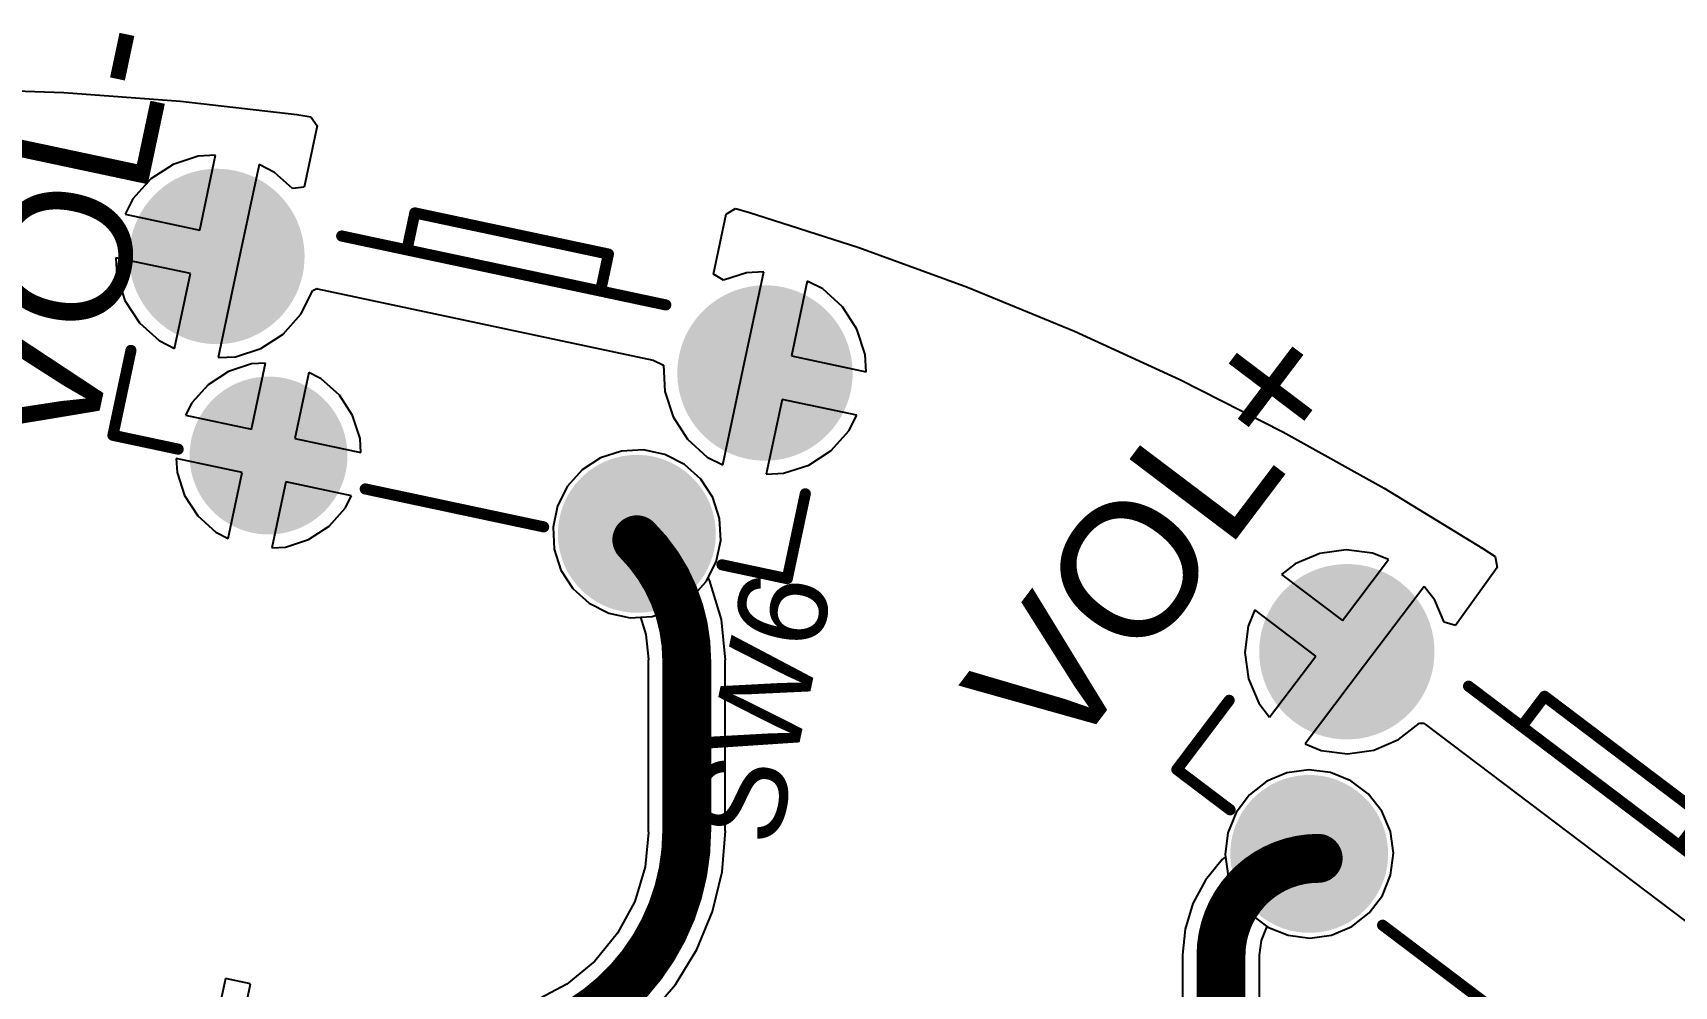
# Model space of a CAD drawing. Header units: millimetres. Extents: x -0.21 to 2.41, y -2.08 to 4.57.
# Drawn here: x 1.151 to 1.889, y 0.151 to 0.579 of the extents above; entities that cross this region are included whole.
import ezdxf

# ---------------------------------------------------------------- set-up
doc = ezdxf.new("R2010")
doc.units = ezdxf.units.MM
doc.header["$MEASUREMENT"] = 0
for name, color, linetype in [('BottomLayer', 5, 'Continuous'), ('BottomSolder', 6, 'Continuous'), ('MultiLayer', 9, 'Continuous'), ('PadHoleLayer', 156, 'Continuous'), ('TopLayer', 1, 'Continuous'), ('TopOverlay', 2, 'Continuous'), ('TopSolder', 216, 'Continuous')]:
    doc.layers.add(name, color=color, linetype=linetype)
doc.styles.add('Arial', font='', dxfattribs={"height": 0.2})
doc.styles.get('Arial').set_extended_font_data('Arial')

# ---------------------------------------------------------------- blocks, each defined once
blk = doc.blocks.new('TS_1087E_B3D2_19')
at = {"layer": 'BottomLayer'}
h = blk.add_hatch(color=5, dxfattribs=at)
edge = h.paths.add_edge_path()
edge.add_arc((-0.04134, 0.12598), 0.03543, 0, 360)
h = blk.add_hatch(color=5, dxfattribs=at)
edge = h.paths.add_edge_path()
edge.add_arc((0.04134, 0.08465), 0.0315, 0, 360)
h = blk.add_hatch(color=5, dxfattribs=at)
edge = h.paths.add_edge_path()
edge.add_arc((0.04134, -0.08465), 0.0315, 0, 360)
h = blk.add_hatch(color=5, dxfattribs=at)
edge = h.paths.add_edge_path()
edge.add_arc((-0.04134, -0.12598), 0.03543, 0, 360)
at = {"layer": 'BottomSolder'}
h = blk.add_hatch(color=6, dxfattribs=at)
edge = h.paths.add_edge_path()
edge.add_arc((-0.04134, 0.12598), 0.03943, 0, 360)
h = blk.add_hatch(color=6, dxfattribs=at)
edge = h.paths.add_edge_path()
edge.add_arc((0.04134, 0.08465), 0.0355, 0, 360)
h = blk.add_hatch(color=6, dxfattribs=at)
edge = h.paths.add_edge_path()
edge.add_arc((0.04134, -0.08465), 0.0355, 0, 360)
h = blk.add_hatch(color=6, dxfattribs=at)
edge = h.paths.add_edge_path()
edge.add_arc((-0.04134, -0.12598), 0.03943, 0, 360)
at = {"layer": 'MultiLayer'}
h = blk.add_hatch(color=9, dxfattribs=at)
edge = h.paths.add_edge_path()
edge.add_arc((-0.04134, 0.12598), 0.03543, 0, 360)
h = blk.add_hatch(color=9, dxfattribs=at)
edge = h.paths.add_edge_path()
edge.add_arc((0.04134, 0.08465), 0.0315, 0, 360)
h = blk.add_hatch(color=9, dxfattribs=at)
edge = h.paths.add_edge_path()
edge.add_arc((0.04134, -0.08465), 0.0315, 0, 360)
h = blk.add_hatch(color=9, dxfattribs=at)
edge = h.paths.add_edge_path()
edge.add_arc((-0.04134, -0.12598), 0.03543, 0, 360)
at = {"layer": 'PadHoleLayer'}
h = blk.add_hatch(color=156, dxfattribs=at)
edge = h.paths.add_edge_path()
edge.add_arc((-0.04134, 0.12598), 0.01969, 0, 360)
h = blk.add_hatch(color=156, dxfattribs=at)
edge = h.paths.add_edge_path()
edge.add_arc((0.04134, 0.08465), 0.01772, 0, 360)
h = blk.add_hatch(color=156, dxfattribs=at)
edge = h.paths.add_edge_path()
edge.add_arc((0.04134, -0.08465), 0.01772, 0, 360)
h = blk.add_hatch(color=156, dxfattribs=at)
edge = h.paths.add_edge_path()
edge.add_arc((-0.04134, -0.12598), 0.01969, 0, 360)
at = {"layer": 'TopLayer'}
h = blk.add_hatch(color=1, dxfattribs=at)
edge = h.paths.add_edge_path()
edge.add_arc((-0.04134, 0.12598), 0.03543, 0, 360)
h = blk.add_hatch(color=1, dxfattribs=at)
edge = h.paths.add_edge_path()
edge.add_arc((0.04134, 0.08465), 0.0315, 0, 360)
h = blk.add_hatch(color=1, dxfattribs=at)
edge = h.paths.add_edge_path()
edge.add_arc((0.04134, -0.08465), 0.0315, 0, 360)
h = blk.add_hatch(color=1, dxfattribs=at)
edge = h.paths.add_edge_path()
edge.add_arc((-0.04134, -0.12598), 0.03543, 0, 360)
at = {"layer": 'TopSolder'}
h = blk.add_hatch(color=216, dxfattribs=at)
edge = h.paths.add_edge_path()
edge.add_arc((-0.04134, 0.12598), 0.03943, 0, 360)
h = blk.add_hatch(color=216, dxfattribs=at)
edge = h.paths.add_edge_path()
edge.add_arc((0.04134, 0.08465), 0.0355, 0, 360)
h = blk.add_hatch(color=216, dxfattribs=at)
edge = h.paths.add_edge_path()
edge.add_arc((0.04134, -0.08465), 0.0355, 0, 360)
h = blk.add_hatch(color=216, dxfattribs=at)
edge = h.paths.add_edge_path()
edge.add_arc((-0.04134, -0.12598), 0.03943, 0, 360)
at = {"layer": 'TopOverlay', "const_width": 0.005}
for points in [[(0.047, 0.155), (0.008, 0.155)], [(0.047, 0.125), (0.047, 0.155)], [(-0.062, -0.073), (-0.062, 0.076)], [(-0.079, -0.043), (-0.079, 0.046)], [(-0.06218, 0.046), (-0.079, 0.046)], [(-0.062, 0.04582), (-0.06218, 0.046)], [(0.047, -0.039), (0.047, 0.043)], [(-0.06218, -0.043), (-0.079, -0.043)], [(0.047, -0.155), (0.047, -0.125)], [(0.047, -0.155), (0.008, -0.155)]]:
    blk.add_lwpolyline(points, dxfattribs=at)
at = {"layer": 'TopOverlay', "const_width": 0.0025}
for points in [[(0.00675, 0.155, 1), (0.00925, 0.155, 1)], [(0.04575, 0.155, 1), (0.04825, 0.155, 1)], [(0.04575, 0.155, 1), (0.04825, 0.155, 1)], [(0.04575, 0.125, 1), (0.04825, 0.125, 1)], [(-0.06325, 0.076, 1), (-0.06075, 0.076, 1)], [(-0.08025, 0.046, 1), (-0.07775, 0.046, 1)], [(-0.08025, 0.046, 1), (-0.07775, 0.046, 1)], [(-0.06343, 0.046, 1), (-0.06093, 0.046, 1)], [(-0.06343, 0.046, 1), (-0.06093, 0.046, 1)], [(-0.06325, 0.04582, 1), (-0.06075, 0.04582, 1)], [(0.04575, 0.043, 1), (0.04825, 0.043, 1)], [(0.04575, -0.039, 1), (0.04825, -0.039, 1)], [(-0.08025, -0.043, 1), (-0.07775, -0.043, 1)], [(-0.08025, -0.043, 1), (-0.07775, -0.043, 1)], [(-0.06343, -0.043, 1), (-0.06093, -0.043, 1)], [(-0.06325, -0.073, 1), (-0.06075, -0.073, 1)], [(0.04575, -0.125, 1), (0.04825, -0.125, 1)], [(0.00675, -0.155, 1), (0.00925, -0.155, 1)], [(0.04575, -0.155, 1), (0.04825, -0.155, 1)], [(0.04575, -0.155, 1), (0.04825, -0.155, 1)]]:
    blk.add_lwpolyline(points, format="xyb", close=True, dxfattribs=at)
blk = doc.blocks.new('TS_1087E_B3D2_22')
at = {"layer": 'BottomLayer'}
h = blk.add_hatch(color=5, dxfattribs=at)
edge = h.paths.add_edge_path()
edge.add_arc((-0.04134, 0.12598), 0.03543, 0, 360)
h = blk.add_hatch(color=5, dxfattribs=at)
edge = h.paths.add_edge_path()
edge.add_arc((0.04134, 0.08465), 0.0315, 0, 360)
h = blk.add_hatch(color=5, dxfattribs=at)
edge = h.paths.add_edge_path()
edge.add_arc((0.04134, -0.08465), 0.0315, 0, 360)
h = blk.add_hatch(color=5, dxfattribs=at)
edge = h.paths.add_edge_path()
edge.add_arc((-0.04134, -0.12598), 0.03543, 0, 360)
at = {"layer": 'BottomSolder'}
h = blk.add_hatch(color=6, dxfattribs=at)
edge = h.paths.add_edge_path()
edge.add_arc((-0.04134, 0.12598), 0.03943, 0, 360)
h = blk.add_hatch(color=6, dxfattribs=at)
edge = h.paths.add_edge_path()
edge.add_arc((0.04134, 0.08465), 0.0355, 0, 360)
h = blk.add_hatch(color=6, dxfattribs=at)
edge = h.paths.add_edge_path()
edge.add_arc((0.04134, -0.08465), 0.0355, 0, 360)
h = blk.add_hatch(color=6, dxfattribs=at)
edge = h.paths.add_edge_path()
edge.add_arc((-0.04134, -0.12598), 0.03943, 0, 360)
at = {"layer": 'MultiLayer'}
h = blk.add_hatch(color=9, dxfattribs=at)
edge = h.paths.add_edge_path()
edge.add_arc((-0.04134, 0.12598), 0.03543, 0, 360)
h = blk.add_hatch(color=9, dxfattribs=at)
edge = h.paths.add_edge_path()
edge.add_arc((0.04134, 0.08465), 0.0315, 0, 360)
h = blk.add_hatch(color=9, dxfattribs=at)
edge = h.paths.add_edge_path()
edge.add_arc((0.04134, -0.08465), 0.0315, 0, 360)
h = blk.add_hatch(color=9, dxfattribs=at)
edge = h.paths.add_edge_path()
edge.add_arc((-0.04134, -0.12598), 0.03543, 0, 360)
at = {"layer": 'PadHoleLayer'}
h = blk.add_hatch(color=156, dxfattribs=at)
edge = h.paths.add_edge_path()
edge.add_arc((-0.04134, 0.12598), 0.01969, 0, 360)
h = blk.add_hatch(color=156, dxfattribs=at)
edge = h.paths.add_edge_path()
edge.add_arc((0.04134, 0.08465), 0.01772, 0, 360)
h = blk.add_hatch(color=156, dxfattribs=at)
edge = h.paths.add_edge_path()
edge.add_arc((0.04134, -0.08465), 0.01772, 0, 360)
h = blk.add_hatch(color=156, dxfattribs=at)
edge = h.paths.add_edge_path()
edge.add_arc((-0.04134, -0.12598), 0.01969, 0, 360)
at = {"layer": 'TopLayer'}
h = blk.add_hatch(color=1, dxfattribs=at)
edge = h.paths.add_edge_path()
edge.add_arc((-0.04134, 0.12598), 0.03543, 0, 360)
h = blk.add_hatch(color=1, dxfattribs=at)
edge = h.paths.add_edge_path()
edge.add_arc((0.04134, 0.08465), 0.0315, 0, 360)
h = blk.add_hatch(color=1, dxfattribs=at)
edge = h.paths.add_edge_path()
edge.add_arc((0.04134, -0.08465), 0.0315, 0, 360)
h = blk.add_hatch(color=1, dxfattribs=at)
edge = h.paths.add_edge_path()
edge.add_arc((-0.04134, -0.12598), 0.03543, 0, 360)
at = {"layer": 'TopSolder'}
h = blk.add_hatch(color=216, dxfattribs=at)
edge = h.paths.add_edge_path()
edge.add_arc((-0.04134, 0.12598), 0.03943, 0, 360)
h = blk.add_hatch(color=216, dxfattribs=at)
edge = h.paths.add_edge_path()
edge.add_arc((0.04134, 0.08465), 0.0355, 0, 360)
h = blk.add_hatch(color=216, dxfattribs=at)
edge = h.paths.add_edge_path()
edge.add_arc((0.04134, -0.08465), 0.0355, 0, 360)
h = blk.add_hatch(color=216, dxfattribs=at)
edge = h.paths.add_edge_path()
edge.add_arc((-0.04134, -0.12598), 0.03943, 0, 360)
at = {"layer": 'TopOverlay', "const_width": 0.005}
for points in [[(0.047, 0.155), (0.008, 0.155)], [(0.047, 0.125), (0.047, 0.155)], [(-0.062, -0.073), (-0.062, 0.076)], [(-0.079, -0.043), (-0.079, 0.046)], [(-0.06218, 0.046), (-0.079, 0.046)], [(-0.062, 0.04582), (-0.06218, 0.046)], [(0.047, -0.039), (0.047, 0.043)], [(-0.06218, -0.043), (-0.079, -0.043)], [(0.047, -0.155), (0.047, -0.125)], [(0.047, -0.155), (0.008, -0.155)]]:
    blk.add_lwpolyline(points, dxfattribs=at)
at = {"layer": 'TopOverlay', "const_width": 0.0025}
for points in [[(0.00675, 0.155, 1), (0.00925, 0.155, 1)], [(0.04575, 0.155, 1), (0.04825, 0.155, 1)], [(0.04575, 0.155, 1), (0.04825, 0.155, 1)], [(0.04575, 0.125, 1), (0.04825, 0.125, 1)], [(-0.06325, 0.076, 1), (-0.06075, 0.076, 1)], [(-0.08025, 0.046, 1), (-0.07775, 0.046, 1)], [(-0.08025, 0.046, 1), (-0.07775, 0.046, 1)], [(-0.06343, 0.046, 1), (-0.06093, 0.046, 1)], [(-0.06343, 0.046, 1), (-0.06093, 0.046, 1)], [(-0.06325, 0.04582, 1), (-0.06075, 0.04582, 1)], [(0.04575, 0.043, 1), (0.04825, 0.043, 1)], [(0.04575, -0.039, 1), (0.04825, -0.039, 1)], [(-0.08025, -0.043, 1), (-0.07775, -0.043, 1)], [(-0.08025, -0.043, 1), (-0.07775, -0.043, 1)], [(-0.06343, -0.043, 1), (-0.06093, -0.043, 1)], [(-0.06325, -0.073, 1), (-0.06075, -0.073, 1)], [(0.04575, -0.125, 1), (0.04825, -0.125, 1)], [(0.00675, -0.155, 1), (0.00925, -0.155, 1)], [(0.04575, -0.155, 1), (0.04825, -0.155, 1)], [(0.04575, -0.155, 1), (0.04825, -0.155, 1)]]:
    blk.add_lwpolyline(points, format="xyb", close=True, dxfattribs=at)

msp = doc.modelspace()

# ---------------------------------------------------------------- linework, layer by layer
at = {"layer": 'BottomLayer'}
for p, q in [((1.11207, 0.5541), (1.16461, 0.55231)), ((1.16461, 0.55231), (1.21704, 0.54842)), ((1.21704, 0.54842), (1.26927, 0.54245)), ((1.26927, 0.54245), (1.27567, 0.54146)), ((1.27567, 0.54146), (1.27851, 0.53734)), ((1.27851, 0.53734), (1.27266, 0.50979)), ((1.2328, 0.5241), (1.22501, 0.52369)), ((1.22566, 0.49049), (1.2328, 0.5241)), ((1.21364, 0.51999), (1.2036, 0.51347)), ((1.22501, 0.52369), (1.21364, 0.51999)), ((1.25237, 0.51994), (1.24315, 0.47655)), ((1.25932, 0.51639), (1.25237, 0.51994)), ((1.2036, 0.51347), (1.1956, 0.50458)), ((1.2674, 0.50912), (1.25932, 0.51639)), ((1.27266, 0.50979), (1.2674, 0.50912)), ((1.1956, 0.50458), (1.19206, 0.49763)), ((1.19206, 0.49763), (1.22566, 0.49049)), ((1.45662, 0.47071), (1.46234, 0.49762)), ((1.46234, 0.49762), (1.46662, 0.50021)), ((1.46662, 0.50021), (1.47248, 0.49858)), ((1.47248, 0.49858), (1.52201, 0.48265)), ((1.52201, 0.48265), (1.57088, 0.46477)), ((1.2215, 0.47093), (1.1879, 0.47807)), ((1.1879, 0.47807), (1.18831, 0.47028)), ((1.24315, 0.47655), (1.23392, 0.43316)), ((1.18831, 0.47028), (1.192, 0.4589)), ((1.21436, 0.43732), (1.2215, 0.47093)), ((1.46114, 0.46794), (1.45662, 0.47071)), ((1.47147, 0.4713), (1.46114, 0.46794)), ((1.47004, 0.42832), (1.47927, 0.47171)), ((1.47927, 0.47171), (1.47147, 0.4713)), ((1.49883, 0.46755), (1.49169, 0.43394)), ((1.50578, 0.46401), (1.49883, 0.46755)), ((1.192, 0.4589), (1.19852, 0.44887)), ((1.27113, 0.45267), (1.27656, 0.46333)), ((1.27656, 0.46333), (1.27833, 0.46425)), ((1.27833, 0.46425), (1.27859, 0.46414)), ((1.27859, 0.46414), (1.4295, 0.43206)), ((1.51467, 0.456), (1.50578, 0.46401)), ((1.57088, 0.46477), (1.619, 0.44499)), ((1.26312, 0.44378), (1.27113, 0.45267)), ((1.52119, 0.44597), (1.51467, 0.456)), ((1.19852, 0.44887), (1.20741, 0.44086)), ((1.25309, 0.43727), (1.26312, 0.44378)), ((1.52488, 0.43459), (1.52119, 0.44597)), ((1.619, 0.44499), (1.66631, 0.42332)), ((1.20741, 0.44086), (1.21436, 0.43732)), ((1.24171, 0.43357), (1.25309, 0.43727)), ((1.23392, 0.43316), (1.24171, 0.43357)), ((1.24898, 0.43032), (1.23859, 0.42694)), ((1.24891, 0.40102), (1.2552, 0.43064)), ((1.2552, 0.43064), (1.24898, 0.43032)), ((1.4295, 0.43206), (1.43414, 0.42984)), ((1.43414, 0.42984), (1.43477, 0.41789)), ((1.46082, 0.38493), (1.47004, 0.42832)), ((1.49169, 0.43394), (1.52529, 0.4268)), ((1.52529, 0.4268), (1.52488, 0.43459)), ((1.22943, 0.42099), (1.22212, 0.41287)), ((1.23859, 0.42694), (1.22943, 0.42099)), ((1.27477, 0.42648), (1.26847, 0.39687)), ((1.28032, 0.42366), (1.27477, 0.42648)), ((1.28844, 0.41635), (1.28032, 0.42366)), ((1.66631, 0.42332), (1.71272, 0.39981)), ((1.29439, 0.40718), (1.28844, 0.41635)), ((1.43477, 0.41789), (1.43846, 0.40651)), ((1.48753, 0.41438), (1.48039, 0.38078)), ((1.52113, 0.40724), (1.48753, 0.41438)), ((1.22212, 0.41287), (1.21929, 0.40732)), ((1.21929, 0.40732), (1.24891, 0.40102)), ((1.29776, 0.39679), (1.29439, 0.40718)), ((1.43846, 0.40651), (1.44498, 0.39648)), ((1.51759, 0.40029), (1.52113, 0.40724)), ((1.50959, 0.3914), (1.51759, 0.40029)), ((1.71272, 0.39981), (1.75818, 0.37448)), ((1.26847, 0.39687), (1.29809, 0.39057)), ((1.29809, 0.39057), (1.29776, 0.39679)), ((1.42517, 0.39167), (1.41531, 0.39115)), ((1.43483, 0.38962), (1.42517, 0.39167)), ((1.44498, 0.39648), (1.45387, 0.38848)), ((1.49955, 0.38488), (1.50959, 0.3914)), ((1.24475, 0.38146), (1.21513, 0.38776)), ((1.21513, 0.38776), (1.21546, 0.38154)), ((1.40592, 0.3881), (1.39764, 0.38272)), ((1.41531, 0.39115), (1.40592, 0.3881)), ((1.44362, 0.38513), (1.43483, 0.38962)), ((1.45096, 0.37853), (1.44362, 0.38513)), ((1.45387, 0.38848), (1.46082, 0.38493)), ((1.48818, 0.38118), (1.49955, 0.38488)), ((1.21546, 0.38154), (1.21883, 0.37114)), ((1.23845, 0.35184), (1.24475, 0.38146)), ((1.26431, 0.3773), (1.25802, 0.34768)), ((1.29393, 0.37101), (1.26431, 0.3773)), ((1.39764, 0.38272), (1.39103, 0.37539)), ((1.45634, 0.37025), (1.45096, 0.37853)), ((1.48039, 0.38078), (1.48818, 0.38118)), ((1.21883, 0.37114), (1.22478, 0.36198)), ((1.2911, 0.36546), (1.29393, 0.37101)), ((1.39103, 0.37539), (1.38655, 0.36659)), ((1.45939, 0.36086), (1.45634, 0.37025)), ((1.75818, 0.37448), (1.80259, 0.34738)), ((1.22478, 0.36198), (1.2329, 0.35467)), ((1.28379, 0.35734), (1.2911, 0.36546)), ((1.38655, 0.36659), (1.3845, 0.35693)), ((1.2329, 0.35467), (1.23845, 0.35184)), ((1.27463, 0.35139), (1.28379, 0.35734)), ((1.3845, 0.35693), (1.38501, 0.34707)), ((1.4599, 0.351), (1.45939, 0.36086)), ((1.25802, 0.34768), (1.26424, 0.34801)), ((1.26424, 0.34801), (1.27463, 0.35139)), ((1.38501, 0.34707), (1.38807, 0.33768)), ((1.45785, 0.34134), (1.4599, 0.351)), ((1.80259, 0.34738), (1.80807, 0.34374)), ((1.45337, 0.33254), (1.45785, 0.34134)), ((1.71826, 0.34049), (1.71211, 0.3357)), ((1.72928, 0.34515), (1.71826, 0.34049)), ((1.74113, 0.34679), (1.72928, 0.34515)), ((1.73951, 0.31497), (1.76023, 0.34238)), ((1.753, 0.34531), (1.74113, 0.34679)), ((1.76023, 0.34238), (1.753, 0.34531)), ((1.80807, 0.34374), (1.80897, 0.33882)), ((1.38807, 0.33768), (1.39344, 0.3294)), ((1.44676, 0.32521), (1.45337, 0.33254)), ((1.71211, 0.3357), (1.73951, 0.31497)), ((1.80897, 0.33882), (1.79025, 0.31271)), ((1.39344, 0.3294), (1.40078, 0.3228)), ((1.43848, 0.31983), (1.44676, 0.32521)), ((1.77618, 0.33031), (1.74943, 0.29493)), ((1.78098, 0.32415), (1.77618, 0.33031)), ((1.40078, 0.3228), (1.40958, 0.31832)), ((1.40958, 0.31832), (1.41923, 0.31626)), ((1.42909, 0.31678), (1.43848, 0.31983)), ((1.70004, 0.31975), (1.69711, 0.31252)), ((1.72744, 0.29902), (1.70004, 0.31975)), ((1.78518, 0.31421), (1.78098, 0.32415)), ((1.41923, 0.31626), (1.42909, 0.31678)), ((1.69711, 0.31252), (1.69563, 0.30065)), ((1.79025, 0.31271), (1.78518, 0.31421)), ((1.69563, 0.30065), (1.69727, 0.2888)), ((1.70672, 0.27162), (1.72744, 0.29902)), ((1.69727, 0.2888), (1.70193, 0.27778)), ((1.74943, 0.29493), (1.72267, 0.25956)), ((1.70193, 0.27778), (1.70672, 0.27162)), ((1.76464, 0.26144), (1.77408, 0.26879)), ((1.77408, 0.26879), (1.77623, 0.26887)), ((1.77623, 0.26887), (1.77675, 0.26829)), ((1.77675, 0.26829), (1.89932, 0.17559)), ((1.72267, 0.25956), (1.7299, 0.25662)), ((1.75362, 0.25679), (1.76464, 0.26144)), ((1.7299, 0.25662), (1.74177, 0.25514)), ((1.74177, 0.25514), (1.75362, 0.25679)), ((1.71451, 0.24655), (1.70541, 0.24271)), ((1.72429, 0.24791), (1.71451, 0.24655)), ((1.73409, 0.24669), (1.72429, 0.24791)), ((1.74323, 0.24297), (1.73409, 0.24669)), ((1.69762, 0.23664), (1.69167, 0.22877)), ((1.70541, 0.24271), (1.69762, 0.23664)), ((1.75111, 0.23702), (1.74323, 0.24297)), ((1.75717, 0.22923), (1.75111, 0.23702)), ((1.76101, 0.22013), (1.75717, 0.22923)), ((1.69167, 0.22877), (1.68795, 0.21962)), ((1.68795, 0.21962), (1.68673, 0.20982)), ((1.76237, 0.21035), (1.76101, 0.22013)), ((1.68673, 0.20982), (1.68809, 0.20004)), ((1.76115, 0.20055), (1.76237, 0.21035)), ((1.68809, 0.20004), (1.69193, 0.19095)), ((1.75744, 0.19141), (1.76115, 0.20055)), ((1.69193, 0.19095), (1.698, 0.18316)), ((1.75148, 0.18353), (1.75744, 0.19141)), ((1.698, 0.18316), (1.70587, 0.1772)), ((1.70587, 0.1772), (1.71502, 0.17349)), ((1.7346, 0.17363), (1.74369, 0.17747)), ((1.74369, 0.17747), (1.75148, 0.18353)), ((1.71502, 0.17349), (1.72482, 0.17227)), ((1.72482, 0.17227), (1.7346, 0.17363))]:
    msp.add_line(p, q, dxfattribs=at)
at = {"layer": 'TopLayer'}
for p, q in [((1.11207, 0.5541), (1.16461, 0.55231)), ((1.16461, 0.55231), (1.21704, 0.54842)), ((1.21704, 0.54842), (1.26927, 0.54245)), ((1.26927, 0.54245), (1.27567, 0.54146)), ((1.27567, 0.54146), (1.27851, 0.53734)), ((1.27851, 0.53734), (1.27266, 0.50979)), ((1.2328, 0.5241), (1.22501, 0.52369)), ((1.22566, 0.49049), (1.2328, 0.5241)), ((1.21364, 0.51999), (1.2036, 0.51347)), ((1.22501, 0.52369), (1.21364, 0.51999)), ((1.25237, 0.51994), (1.24315, 0.47655)), ((1.25932, 0.51639), (1.25237, 0.51994)), ((1.2036, 0.51347), (1.1956, 0.50458)), ((1.2674, 0.50912), (1.25932, 0.51639)), ((1.27266, 0.50979), (1.2674, 0.50912)), ((1.1956, 0.50458), (1.19206, 0.49763)), ((1.19206, 0.49763), (1.22566, 0.49049)), ((1.45662, 0.47071), (1.46234, 0.49762)), ((1.46234, 0.49762), (1.46662, 0.50021)), ((1.46662, 0.50021), (1.47248, 0.49858)), ((1.47248, 0.49858), (1.52201, 0.48265)), ((1.52201, 0.48265), (1.57088, 0.46477)), ((1.2215, 0.47093), (1.1879, 0.47807)), ((1.1879, 0.47807), (1.18831, 0.47028)), ((1.24315, 0.47655), (1.23392, 0.43316)), ((1.18831, 0.47028), (1.192, 0.4589)), ((1.21436, 0.43732), (1.2215, 0.47093)), ((1.46114, 0.46794), (1.45662, 0.47071)), ((1.47147, 0.4713), (1.46114, 0.46794)), ((1.47004, 0.42832), (1.47927, 0.47171)), ((1.47927, 0.47171), (1.47147, 0.4713)), ((1.49883, 0.46755), (1.49169, 0.43394)), ((1.50578, 0.46401), (1.49883, 0.46755)), ((1.192, 0.4589), (1.19852, 0.44887)), ((1.27113, 0.45267), (1.27656, 0.46333)), ((1.27656, 0.46333), (1.27833, 0.46425)), ((1.27833, 0.46425), (1.27859, 0.46414)), ((1.27859, 0.46414), (1.4295, 0.43206)), ((1.51467, 0.456), (1.50578, 0.46401)), ((1.57088, 0.46477), (1.619, 0.44499)), ((1.26312, 0.44378), (1.27113, 0.45267)), ((1.52119, 0.44597), (1.51467, 0.456)), ((1.19852, 0.44887), (1.20741, 0.44086)), ((1.25309, 0.43727), (1.26312, 0.44378)), ((1.52488, 0.43459), (1.52119, 0.44597)), ((1.619, 0.44499), (1.66631, 0.42332)), ((1.20741, 0.44086), (1.21436, 0.43732)), ((1.24171, 0.43357), (1.25309, 0.43727)), ((1.23392, 0.43316), (1.24171, 0.43357)), ((1.24898, 0.43032), (1.23859, 0.42694)), ((1.24891, 0.40102), (1.2552, 0.43064)), ((1.2552, 0.43064), (1.24898, 0.43032)), ((1.4295, 0.43206), (1.43414, 0.42984)), ((1.43414, 0.42984), (1.43477, 0.41789)), ((1.46082, 0.38493), (1.47004, 0.42832)), ((1.49169, 0.43394), (1.52529, 0.4268)), ((1.52529, 0.4268), (1.52488, 0.43459)), ((1.22943, 0.42099), (1.22212, 0.41287)), ((1.23859, 0.42694), (1.22943, 0.42099)), ((1.27477, 0.42648), (1.26847, 0.39687)), ((1.28032, 0.42366), (1.27477, 0.42648)), ((1.28844, 0.41635), (1.28032, 0.42366)), ((1.66631, 0.42332), (1.71272, 0.39981)), ((1.29439, 0.40718), (1.28844, 0.41635)), ((1.43477, 0.41789), (1.43846, 0.40651)), ((1.48753, 0.41438), (1.48039, 0.38078)), ((1.52113, 0.40724), (1.48753, 0.41438)), ((1.22212, 0.41287), (1.21929, 0.40732)), ((1.21929, 0.40732), (1.24891, 0.40102)), ((1.29776, 0.39679), (1.29439, 0.40718)), ((1.43846, 0.40651), (1.44498, 0.39648)), ((1.51759, 0.40029), (1.52113, 0.40724)), ((1.50959, 0.3914), (1.51759, 0.40029)), ((1.71272, 0.39981), (1.75818, 0.37448)), ((1.26847, 0.39687), (1.29809, 0.39057)), ((1.29809, 0.39057), (1.29776, 0.39679)), ((1.42517, 0.39167), (1.41531, 0.39115)), ((1.43483, 0.38962), (1.42517, 0.39167)), ((1.44498, 0.39648), (1.45387, 0.38848)), ((1.49955, 0.38488), (1.50959, 0.3914)), ((1.24475, 0.38146), (1.21513, 0.38776)), ((1.21513, 0.38776), (1.21546, 0.38154)), ((1.40592, 0.3881), (1.39764, 0.38272)), ((1.41531, 0.39115), (1.40592, 0.3881)), ((1.44362, 0.38513), (1.43483, 0.38962)), ((1.45096, 0.37853), (1.44362, 0.38513)), ((1.45387, 0.38848), (1.46082, 0.38493)), ((1.48818, 0.38118), (1.49955, 0.38488)), ((1.21546, 0.38154), (1.21883, 0.37114)), ((1.23845, 0.35184), (1.24475, 0.38146)), ((1.26431, 0.3773), (1.25802, 0.34768)), ((1.29393, 0.37101), (1.26431, 0.3773)), ((1.39764, 0.38272), (1.39103, 0.37539)), ((1.45634, 0.37025), (1.45096, 0.37853)), ((1.48039, 0.38078), (1.48818, 0.38118)), ((1.21883, 0.37114), (1.22478, 0.36198)), ((1.2911, 0.36546), (1.29393, 0.37101)), ((1.39103, 0.37539), (1.38655, 0.36659)), ((1.45939, 0.36086), (1.45634, 0.37025)), ((1.75818, 0.37448), (1.80259, 0.34738)), ((1.22478, 0.36198), (1.2329, 0.35467)), ((1.28379, 0.35734), (1.2911, 0.36546)), ((1.38655, 0.36659), (1.3845, 0.35693)), ((1.2329, 0.35467), (1.23845, 0.35184)), ((1.27463, 0.35139), (1.28379, 0.35734)), ((1.3845, 0.35693), (1.38501, 0.34707)), ((1.4599, 0.351), (1.45939, 0.36086)), ((1.25802, 0.34768), (1.26424, 0.34801)), ((1.26424, 0.34801), (1.27463, 0.35139)), ((1.38501, 0.34707), (1.38807, 0.33768)), ((1.45785, 0.34134), (1.4599, 0.351)), ((1.80259, 0.34738), (1.80807, 0.34374)), ((1.45428, 0.33432), (1.45785, 0.34134)), ((1.71826, 0.34049), (1.71211, 0.3357)), ((1.72928, 0.34515), (1.71826, 0.34049)), ((1.74113, 0.34679), (1.72928, 0.34515)), ((1.73951, 0.31497), (1.76023, 0.34238)), ((1.753, 0.34531), (1.74113, 0.34679)), ((1.76023, 0.34238), (1.753, 0.34531)), ((1.80807, 0.34374), (1.80897, 0.33882)), ((1.38807, 0.33768), (1.39344, 0.3294)), ((1.45493, 0.3331), (1.45428, 0.33432)), ((1.46028, 0.31545), (1.45493, 0.3331)), ((1.71211, 0.3357), (1.73951, 0.31497)), ((1.80897, 0.33882), (1.79025, 0.31271)), ((1.39344, 0.3294), (1.40078, 0.3228)), ((1.77618, 0.33031), (1.74943, 0.29493)), ((1.78098, 0.32415), (1.77618, 0.33031)), ((1.40078, 0.3228), (1.40958, 0.31832)), ((1.40958, 0.31832), (1.41923, 0.31626)), ((1.70004, 0.31975), (1.69711, 0.31252)), ((1.72744, 0.29902), (1.70004, 0.31975)), ((1.78518, 0.31421), (1.78098, 0.32415)), ((1.41923, 0.31626), (1.42391, 0.31651)), ((1.42391, 0.31651), (1.42628, 0.30869)), ((1.46209, 0.29711), (1.46028, 0.31545)), ((1.69711, 0.31252), (1.69563, 0.30065)), ((1.79025, 0.31271), (1.78518, 0.31421)), ((1.42628, 0.30869), (1.42738, 0.29751)), ((1.42738, 0.29751), (1.42731, 0.29711)), ((1.42731, 0.29711), (1.42731, 0.22044)), ((1.46197, 0.22044), (1.46197, 0.29711)), ((1.46197, 0.29711), (1.46209, 0.29711)), ((1.69563, 0.30065), (1.69727, 0.2888)), ((1.70672, 0.27162), (1.72744, 0.29902)), ((1.69727, 0.2888), (1.70193, 0.27778)), ((1.74943, 0.29493), (1.72267, 0.25956)), ((1.70193, 0.27778), (1.70672, 0.27162)), ((1.76464, 0.26144), (1.77408, 0.26879)), ((1.77408, 0.26879), (1.77623, 0.26887)), ((1.77623, 0.26887), (1.77675, 0.26829)), ((1.77675, 0.26829), (1.89932, 0.17559)), ((1.72267, 0.25956), (1.7299, 0.25662)), ((1.75362, 0.25679), (1.76464, 0.26144)), ((1.7299, 0.25662), (1.74177, 0.25514)), ((1.74177, 0.25514), (1.75362, 0.25679)), ((1.71451, 0.24655), (1.70541, 0.24271)), ((1.72429, 0.24791), (1.71451, 0.24655)), ((1.73409, 0.24669), (1.72429, 0.24791)), ((1.74323, 0.24297), (1.73409, 0.24669)), ((1.69762, 0.23664), (1.69167, 0.22877)), ((1.70541, 0.24271), (1.69762, 0.23664)), ((1.75111, 0.23702), (1.74323, 0.24297)), ((1.75717, 0.22923), (1.75111, 0.23702)), ((1.76101, 0.22013), (1.75717, 0.22923)), ((1.69167, 0.22877), (1.68795, 0.21962)), ((1.42746, 0.21966), (1.42594, 0.20427)), ((1.42731, 0.22044), (1.42746, 0.21966)), ((1.46056, 0.20208), (1.462, 0.22044)), ((1.462, 0.22044), (1.46197, 0.22044)), ((1.68795, 0.21962), (1.68673, 0.20982)), ((1.76237, 0.21035), (1.76101, 0.22013)), ((1.68543, 0.20752), (1.67785, 0.19828)), ((1.68689, 0.20872), (1.68543, 0.20752)), ((1.68673, 0.20982), (1.68689, 0.20872)), ((1.76115, 0.20055), (1.76237, 0.21035)), ((1.42594, 0.20427), (1.42123, 0.18872)), ((1.45626, 0.18418), (1.46056, 0.20208)), ((1.75744, 0.19141), (1.76115, 0.20055)), ((1.67785, 0.19828), (1.67221, 0.18773)), ((1.42123, 0.18872), (1.41357, 0.17439)), ((1.67221, 0.18773), (1.66874, 0.17629)), ((1.75148, 0.18353), (1.75744, 0.19141)), ((1.44921, 0.16716), (1.45626, 0.18418)), ((1.70546, 0.17709), (1.70587, 0.1772)), ((1.70587, 0.1772), (1.71502, 0.17349)), ((1.7346, 0.17363), (1.74369, 0.17747)), ((1.74369, 0.17747), (1.75148, 0.18353)), ((1.41357, 0.17439), (1.40326, 0.16182)), ((1.66874, 0.17629), (1.66761, 0.16479)), ((1.70216, 0.16457), (1.70304, 0.17123)), ((1.70304, 0.17123), (1.70546, 0.17709)), ((1.71502, 0.17349), (1.72482, 0.17227)), ((1.72482, 0.17227), (1.7346, 0.17363)), ((1.43959, 0.15146), (1.44921, 0.16716)), ((1.66761, 0.16479), (1.66753, 0.1644)), ((1.66753, 0.1644), (1.66753, -0.01106)), ((1.70219, 0.1644), (1.70216, 0.16457)), ((1.70219, -0.01106), (1.70219, 0.1644)), ((1.40326, 0.16182), (1.39069, 0.15151)), ((1.23728, 0.15409), (1.23416, 0.13942)), ((1.24852, 0.1517), (1.23728, 0.15409)), ((1.24541, 0.13703), (1.24852, 0.1517)), ((1.39069, 0.15151), (1.37636, 0.14385)), ((1.42763, 0.13746), (1.43959, 0.15146))]:
    msp.add_line(p, q, dxfattribs=at)
at = {"layer": 'TopLayer', "const_width": 0.022}
for points in [[(1.4222, 0.35127, -0.198912), (1.44464, 0.29711)], [(1.44464, 0.22044, -0.414214), (1.34464, 0.12044)], [(1.68486, 0.1644, -0.414214), (1.72855, 0.20809)]]:
    msp.add_lwpolyline(points, format="xyb", dxfattribs=at)
at = {"layer": 'TopLayer', "const_width": 0.011}
for points in [[(1.4167, 0.35127, 1), (1.4277, 0.35127, 1)], [(1.43914, 0.29711, 1), (1.45014, 0.29711, 1)], [(1.43914, 0.29711, 1), (1.45014, 0.29711, 1)], [(1.43914, 0.22044, 1), (1.45014, 0.22044, 1)], [(1.43914, 0.22044, 1), (1.45014, 0.22044, 1)], [(1.72305, 0.20809, 1), (1.73405, 0.20809, 1)], [(1.67936, 0.1644, 1), (1.69036, 0.1644, 1)], [(1.67936, 0.1644, 1), (1.69036, 0.1644, 1)]]:
    msp.add_lwpolyline(points, format="xyb", close=True, dxfattribs=at)
at = {"layer": 'TopLayer', "const_width": 0.022}
for points in [[(1.44464, 0.22044), (1.44464, 0.29711)], [(1.68486, -0.01106), (1.68486, 0.1644)]]:
    msp.add_lwpolyline(points, dxfattribs=at)

# ---------------------------------------------------------------- block references
for name, p, rotation in [('TS_1087E_B3D2_22', (1.348, 0.412), 258), ('TS_1087E_B3D2_19', (1.817, 0.192), 232.8999999999999)]:
    msp.add_blockref(name, p, dxfattribs=dict(rotation=rotation))

# ---------------------------------------------------------------- texts
at = {"layer": 'TopOverlay', "style": 'Arial'}
for s, height, rotation, p in [('VOL-', 0.06, 78, (1.17568, 0.38593)), ('VOL+', 0.06, 52.9, (1.61438, 0.2493)), ('SW6', 0.04, 78, (1.48522, 0.21244))]:
    msp.add_text(s, height=height, rotation=rotation, dxfattribs=at).set_placement(p)

doc.saveas('drawing.dxf')
